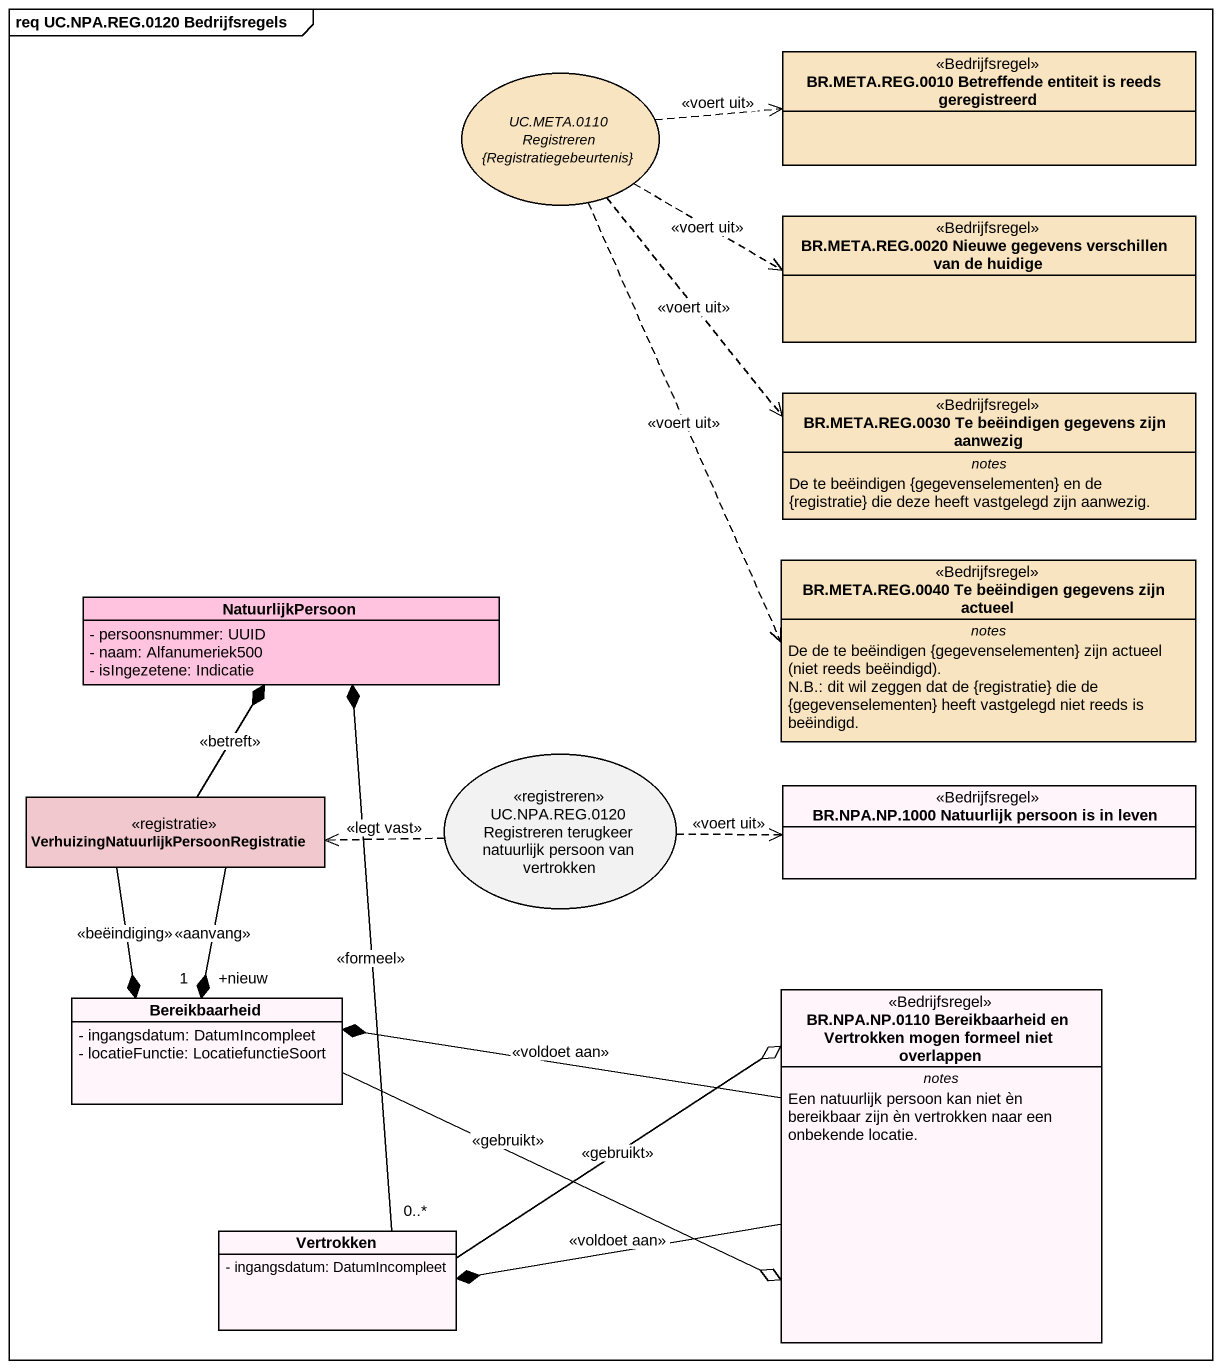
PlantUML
@startuml
mainframe req UC.NPA.REG.0120 Bedrijfsregels
allowmixing
hide circle
hide empty members
skinparam classAttributeIconSize 0
usecase "UC.META.0110 Registreren {Registratiegebeurtenis}" as UC_META_0110_Registreren #F8E4C0
class "BR.META.REG.0010 Betreffende entiteit is reeds geregistreerd" as BR_META_REG_0010 <<Bedrijfsregel>> #F8E4C0
class "BR.META.REG.0020 Nieuwe gegevens verschillen van de huidige" as BR_META_REG_0020_Nieuwe <<Bedrijfsregel>> #F8E4C0
class "BR.META.REG.0030 Te beëindigen gegevens zijn aanwezig" as BR_META_REG_0030_Te <<Bedrijfsregel>> #F8E4C0 {
  -- notes --
  De te beëindigen {gegevenselementen} en de {registratie} die deze heeft vastgelegd zijn aanwezig.
}
class NatuurlijkPersoon #FFC3DF {
  - persoonsnummer: UUID
  - naam: Alfanumeriek500
  - isIngezetene: Indicatie
}
class "BR.META.REG.0040 Te beëindigen gegevens zijn actueel" as BR_META_REG_0040_Te <<Bedrijfsregel>> #F8E4C0 {
  -- notes --
  {field} De de te beëindigen {gegevenselementen} zijn actueel (niet reeds beëindigd).
  N.B.: dit wil zeggen dat de {registratie} die de {gegevenselementen} heeft vastgelegd niet reeds is beëindigd.
}
usecase "UC.NPA.REG.0120 Registreren terugkeer natuurlijk persoon van vertrokken" as UC_NPA_REG_0120_Registreren <<registreren>>
class "BR.NPA.NP.1000 Natuurlijk persoon is in leven" as BR_NPA_NP_1000_Natuurlijk <<Bedrijfsregel>> #FFF5FA
class "VerhuizingNatuurlijkPersoonRegistratie" as VerhuizingNatuurlijkPersoonR <<registratie>> #F0C8CD
class Bereikbaarheid #FFF5FA {
  - ingangsdatum: DatumIncompleet
  - locatieFunctie: LocatiefunctieSoort
}
class "BR.NPA.NP.0110 Bereikbaarheid en Vertrokken mogen formeel niet overlappen" as BR_NPA_NP_0110 <<Bedrijfsregel>> #FFF5FA {
  -- notes --
  Een natuurlijk persoon kan niet èn bereikbaar zijn èn vertrokken naar een onbekende locatie.
}
class Vertrokken #FFF5FA {
  - ingangsdatum: DatumIncompleet
}
UC_META_0110_Registreren .right.> BR_META_REG_0010 : <<voert uit>>
UC_META_0110_Registreren .right.> BR_META_REG_0020_Nieuwe : <<voert uit>>
UC_META_0110_Registreren ..> BR_META_REG_0030_Te : <<voert uit>>
UC_META_0110_Registreren ..> BR_META_REG_0040_Te : <<voert uit>>
UC_NPA_REG_0120_Registreren .right.> BR_NPA_NP_1000_Natuurlijk : <<voert uit>>
UC_NPA_REG_0120_Registreren .left.> VerhuizingNatuurlijkPersoonR : <<legt vast>>
VerhuizingNatuurlijkPersoonR -up-* NatuurlijkPersoon : <<betreft>>
VerhuizingNatuurlijkPersoonR --* Bereikbaarheid : <<beëindiging>>
VerhuizingNatuurlijkPersoonR --* "+nieuw\n1" Bereikbaarheid : <<aanvang>>
Bereikbaarheid -right-o BR_NPA_NP_0110 : <<gebruikt>>
BR_NPA_NP_0110 -left-* Bereikbaarheid : <<voldoet aan>>
BR_NPA_NP_0110 -left-* Vertrokken : <<voldoet aan>>
Vertrokken "0..*" -up-* NatuurlijkPersoon : <<formeel>>
Vertrokken -right-o BR_NPA_NP_0110 : <<gebruikt>>
@enduml
